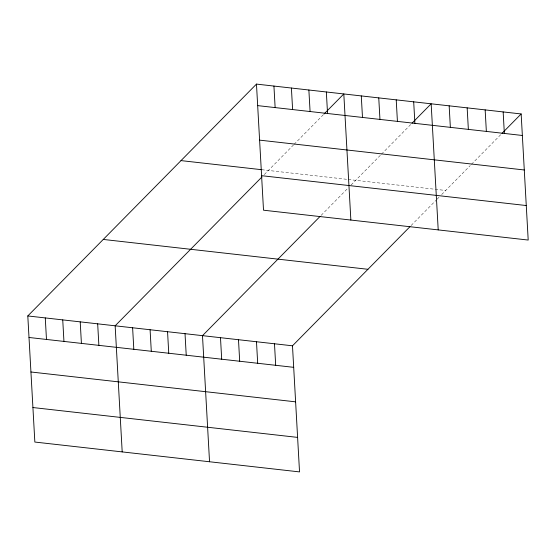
<?xml version="1.0" encoding="UTF-8"?>
<svg xmlns="http://www.w3.org/2000/svg" width="556" height="556" viewBox="0 0 556 556"><rect width="100%" height="100%" fill="white"/><g stroke="black" fill="none" stroke-linecap="round" stroke-linejoin="round"><path stroke-width="0.42" stroke-dasharray="2.78 2.08" d="M264.322 174.549L293.505 144.956M294.103 144.345L323.453 114.592M321.146 215.346L348.209 187.9M351.093 184.981L380.853 154.804M381.451 154.2L410.794 124.447M411.134 225.5L435.897 200.389M437.051 199.222L439.358 196.887M441.659 194.551L470.244 165.563M471.439 164.354L501.387 133.989M261.695 169.705L347.382 179.373M348.209 179.47L445.69 190.465"/><path stroke-width="0.83" d="M409.98 226.667L292.484 345.804L299.531 471.905L34.847 442.048L27.8 315.947L256.469 84.095L521.153 113.952L528.2 240.053L263.516 210.196L256.469 84.095M262.015 176.884L115.148 325.802L122.195 451.903M324.051 113.987L343.81 93.95L350.864 220.044M319.992 216.513L202.488 335.657L209.542 461.758M411.996 123.23L431.157 103.798L438.211 229.899M501.985 133.384L521.153 113.952M257.671 105.619L522.355 135.476M259.603 140.133L524.28 169.983M181.006 160.608L261.695 169.705M261.591 175.682L526.268 205.539M103.263 239.434L367.94 269.292M27.8 315.947L292.484 345.804M29.002 337.478L293.686 367.335M30.934 371.985L295.618 401.842M32.922 407.541L297.606 437.398M503.152 111.923L504.355 133.447M485.152 109.886L486.354 131.418M467.158 107.857L468.36 129.388M449.158 105.828L450.36 127.359M413.692 101.831L414.894 123.356M396.219 99.858L397.422 121.382M378.754 97.891L379.957 119.415M361.282 95.917L362.484 117.441M326.344 91.976L327.547 113.5M308.872 90.002L310.081 111.534M291.407 88.036L292.609 109.56M273.934 86.062L275.137 107.593M274.483 343.775L275.686 365.299M256.483 341.745L257.692 363.27M238.489 339.716L239.692 361.24M220.489 337.687L221.691 359.211M185.023 333.683L186.225 355.208M167.551 331.717L168.753 353.241M150.085 329.743L151.288 351.267M132.613 327.776L133.815 349.3M97.675 323.828L98.878 345.359M80.21 321.861L81.412 343.386M62.738 319.888L63.94 341.419M45.272 317.921L46.475 339.445"/></g></svg>
